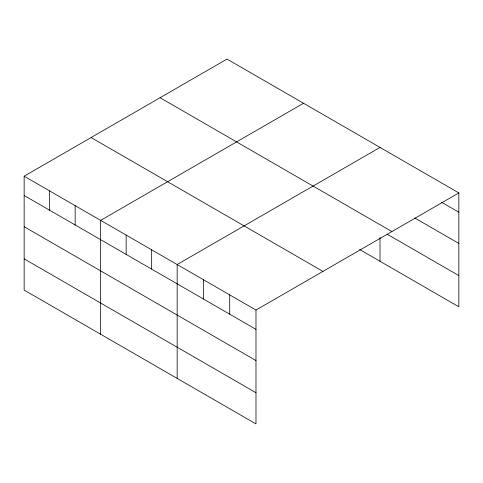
<?xml version="1.0" encoding="UTF-8"?>
<svg xmlns="http://www.w3.org/2000/svg" width="483" height="483" viewBox="0 0 483 483"><rect width="100%" height="100%" fill="white"/><g stroke="black" fill="none" stroke-linecap="round" stroke-linejoin="round"><path stroke-width="0.72" d="M255.984 360.56L255.984 310.05L24.15 176.204L24.15 290.078L255.984 423.923L255.984 360.56L24.15 226.714M359.624 249.512L458.85 306.796L458.85 192.922L227.016 59.077L24.15 176.204M303.523 103.247L100.657 220.369L100.657 334.248M380.024 147.418L177.158 264.539L177.158 378.418M255.984 310.05L458.85 192.922M441.547 202.238L458.85 212.23M414.631 217.911L458.85 243.438M160.072 97.729L391.906 231.574M387.076 234.152L458.85 275.588M91.094 137.552L322.928 271.398M24.15 195.506L255.984 329.358M24.15 258.87L255.984 392.715M380.024 237.515L380.024 261.291M229.709 294.878L229.709 314.185M203.434 279.711L203.434 299.019M151.656 249.82L151.656 269.122M126.154 235.094L126.154 254.402M75.155 205.649L75.155 224.957M49.652 190.924L49.652 210.232"/></g></svg>
